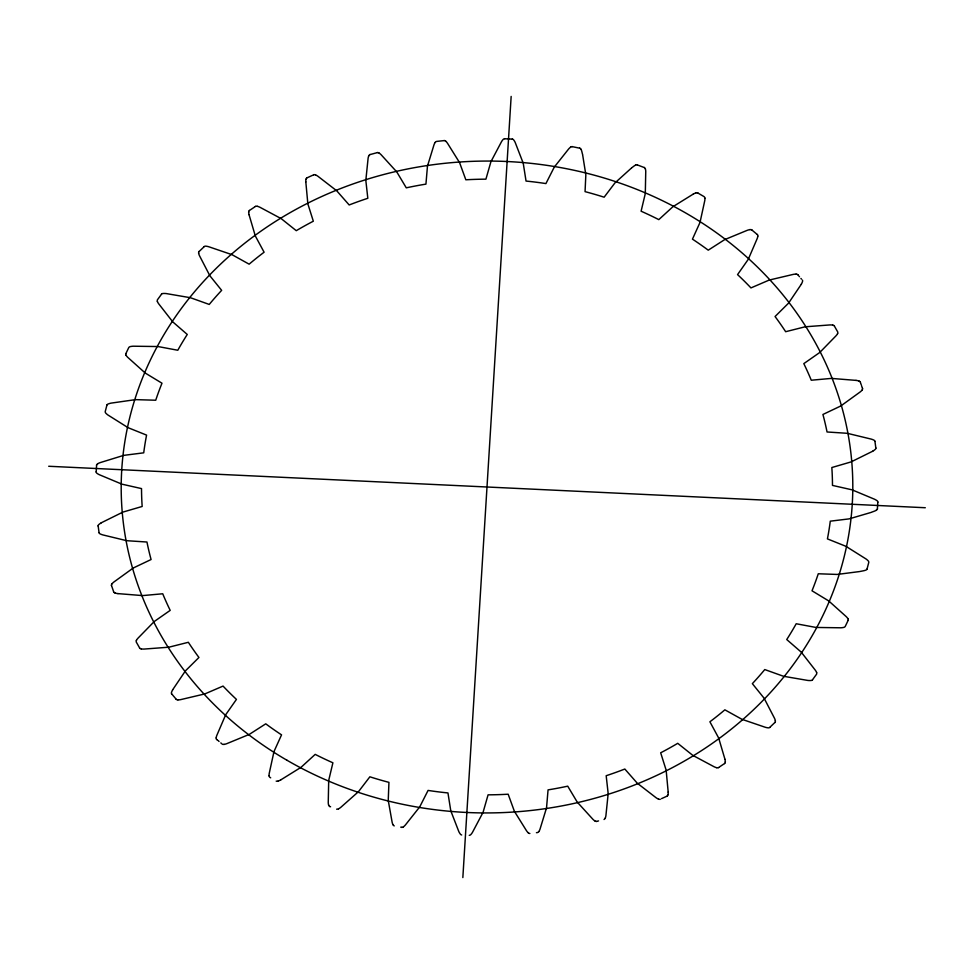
<?xml version="1.0" encoding="UTF-8"?>
<svg xmlns="http://www.w3.org/2000/svg" width="974" height="974" viewBox="0 0 974 974"><rect width="100%" height="100%" fill="white"/><g stroke="black" fill="none" stroke-linecap="round" stroke-linejoin="round"><path stroke-width="1.46" d="M96.195 471.879L96.609 465.17M877.805 502.121L877.391 508.83M462.845 877.574L511.155 96.426M106.933 405.087L105.216 411.637A2.605 2.313 -0.5 0 0 105.825 413.159A16.193 14.427 -0.5 0 0 107.956 415.021L128.154 427.72L146.575 435.11A345.49 307.833 -0.5 0 0 143.726 452.825L123.71 455.369L100.298 462.577A16.193 14.427 -0.5 0 0 97.619 463.782M867.067 568.913L868.784 562.363A2.605 2.313 -0.5 0 0 868.175 560.841A16.193 14.427 -0.5 0 0 866.044 558.979L845.846 546.28L827.425 538.89A345.49 307.833 -0.5 0 0 830.274 521.175L849.072 518.886L870.452 512.616M125.841 353.684L128.799 347.499A2.605 2.313 -0.5 0 1 130.309 346.586A16.193 14.427 -0.5 0 1 133.268 346.208L158.007 346.549L177.792 350.25A345.49 307.833 -0.5 0 1 187.264 334.459L172.8 321.907L158.689 303.803A16.193 14.427 -0.5 0 1 157.325 301.429M848.159 620.316L845.201 626.501A2.605 2.313 -0.5 0 1 843.691 627.414A16.193 14.427 -0.5 0 1 840.732 627.792L815.993 627.451L796.208 623.75A345.49 307.833 -0.5 0 1 786.736 639.541L801.2 652.093L815.311 670.197A16.193 14.427 -0.5 0 1 816.675 672.571M172.654 689.799L185.413 670.891L198.94 657.474A345.49 307.833 -0.5 0 1 188.347 642.292L168.879 647.199L144.213 649.061A16.193 14.427 -0.5 0 1 141.218 648.928M801.346 284.201L788.587 303.109L775.061 316.526A345.49 307.833 -0.5 0 1 785.653 331.708L805.121 326.801L829.787 324.939A16.193 14.427 -0.5 0 1 832.782 325.072M161.562 294.148L157.435 299.785A2.605 2.313 -0.5 0 0 157.423 301.392M812.438 679.852L816.565 674.215A2.605 2.313 -0.5 0 0 816.577 672.608M199.049 251.572L204.199 246.653M774.951 722.428L769.801 727.347M631.237 168.222L614.898 182.978L604.136 197.198A345.49 307.833 -0.5 0 0 585.057 191.647L585.837 174.76L582.659 154.915M631.615 167.918L633.124 166.737A16.193 14.427 -0.5 0 1 635.511 165.117M249.405 210.506L255.432 206.464M724.595 763.494L718.569 767.536M101.284 522.782L122.943 512.081L142.167 506.468A345.49 307.833 -0.5 0 1 141.522 488.595L121.933 484.163L99.543 474.801A16.193 14.427 -0.5 0 1 97.023 473.352A2.605 2.313 -0.5 0 1 96.085 471.903M872.716 451.218L851.057 461.919L831.833 467.532A345.49 307.833 -0.5 0 1 832.478 485.405L852.067 489.837L874.457 499.199A16.193 14.427 -0.5 0 1 876.977 500.648A2.605 2.313 -0.5 0 1 877.915 502.097M693.257 194.094L672.924 206.707L658.801 219.625A345.49 307.833 -0.5 0 0 641.099 211.212L645.299 193.583L645.75 171.534A16.193 14.427 -0.5 0 0 645.409 168.879M280.743 779.906L301.076 767.293L315.199 754.375A345.49 307.833 -0.5 0 0 332.901 762.788L328.701 780.418L328.25 802.466A16.193 14.427 -0.5 0 0 328.591 805.121M306.98 177.852L313.713 174.796M667.02 796.148L661.553 798.631M870.914 512.446L873.702 511.423A16.193 14.427 -0.5 0 0 876.381 510.218M370.023 154.586L377.242 152.626M598.56 820.899L596.758 821.374M859.993 571.47L862.927 570.898A16.193 14.427 -0.5 0 0 865.801 570.131A2.605 2.313 -0.5 0 0 867.164 568.962M859.506 571.568L837.238 574.441L818.27 573.771A345.49 307.833 -0.5 0 1 812.012 590.792L828.716 600.921L846.138 616.554A16.193 14.427 -0.5 0 1 847.952 618.673M536.431 832.685L537.368 832.587A2.605 2.313 -0.5 0 0 538.768 831.553M444.12 140.609L436.632 141.413A2.605 2.313 -0.5 0 0 435.232 142.447M504.763 138.758L512.287 139.112M48.7 466.266L925.3 507.734M856.036 380.384L831.394 378.399L811.269 380.225A345.49 307.833 -0.5 0 0 803.806 363.631L819.731 352.503L835.984 335.847A16.193 14.427 -0.5 0 0 837.64 333.619M117.964 593.616L142.606 595.601L162.731 593.775A345.49 307.833 -0.5 0 0 170.194 610.369L154.269 621.497L138.016 638.153A16.193 14.427 -0.5 0 0 136.36 640.381M572.359 146.672L579.7 148.182M401.641 827.328L400.728 827.145M637.349 164.923L644.289 167.552M330.576 806.776L329.711 806.448M697.786 192.974L704.092 196.638A2.605 2.313 -0.5 0 1 704.835 198.112M270.687 777.824L269.908 777.362A2.605 2.313 -0.5 0 1 269.165 775.888M751.806 229.949L757.309 234.539M221.5 743.479L220.806 742.919M219.089 741.482L218.395 740.91M217.713 740.337L216.691 739.461M797.791 274.741L798.363 275.399M176.209 699.259L171.692 693.89M798.936 276.068L799.496 276.738M800.908 278.418L801.468 279.088M834.328 325.973L837.737 331.964A2.605 2.313 -0.5 0 1 837.543 333.571M139.672 648.027L136.263 642.036A2.605 2.313 -0.5 0 1 136.457 640.429M860.31 382.1L860.59 382.904M113.69 591.9L111.499 585.471M860.87 383.707L861.284 384.913M861.552 385.716L861.966 386.922M862.234 387.725L862.501 388.529M582.562 154.489L581.916 151.871A16.193 14.427 -0.5 0 0 581.052 149.314M724.96 759.318L718.666 738.012L709.9 721.783A345.49 307.833 -0.5 0 0 724.863 709.827L742.005 719.336L765.114 727.213A16.193 14.427 -0.5 0 0 768.023 727.834A2.605 2.313 -0.5 0 0 769.862 727.432M249.04 214.682L255.334 235.988L264.1 252.217A345.49 307.833 -0.5 0 0 249.137 264.173L231.995 254.664L208.886 246.787A16.193 14.427 -0.5 0 0 205.977 246.166A2.605 2.313 -0.5 0 0 204.138 246.568M874.956 441.417L875.845 448.089M99.044 532.583L98.155 525.911M668.188 792.106L666.143 770.13L660.676 752.792A345.49 307.833 -0.5 0 0 677.734 743.32L692.77 755.349L713.966 766.684A16.193 14.427 -0.5 0 0 716.718 767.743M305.812 181.895L307.857 203.87L313.324 221.208A345.49 307.833 -0.5 0 0 296.266 230.68L281.23 218.651L260.034 207.316A16.193 14.427 -0.5 0 0 257.282 206.257M106.836 405.038A2.605 2.313 -0.5 0 1 108.236 403.966A16.193 14.427 -0.5 0 1 111.073 403.126L135.52 399.632L155.73 400.229A345.49 307.833 -0.5 0 1 161.988 383.208L145.284 373.079L127.862 357.446A16.193 14.427 -0.5 0 1 126.048 355.327M126.145 355.267A2.605 2.313 -0.5 0 1 125.731 353.672M161.489 294.075A2.605 2.313 -0.5 0 1 163.218 293.491A16.193 14.427 -0.5 0 1 166.201 293.564L190.49 297.727L209.24 304.436A345.49 307.833 -0.5 0 1 221.646 290.349L209.86 275.739L199.5 255.724A16.193 14.427 -0.5 0 1 198.611 253.179M198.72 253.155A2.605 2.313 -0.5 0 1 198.94 251.523M249.064 214.67A16.193 14.427 -0.5 0 1 248.662 212.028M248.772 212.015A2.605 2.313 -0.5 0 1 249.32 210.445M255.395 206.378A2.605 2.313 -0.5 0 1 257.246 206.354M305.824 181.895A16.193 14.427 -0.5 0 1 305.958 179.228M306.067 179.24A2.605 2.313 -0.5 0 1 306.907 177.779M313.689 174.699A2.605 2.313 -0.5 0 1 315.515 174.967M315.564 174.882A16.193 14.427 -0.5 0 1 318.048 176.367L336.724 190.794L349.179 204.966A345.49 307.833 -0.5 0 1 367.819 198.282L365.822 180.36L368.087 158.397A16.193 14.427 -0.5 0 1 368.756 155.791M368.854 155.816A2.605 2.313 -0.5 0 1 369.974 154.501M377.242 152.528A2.605 2.313 -0.5 0 1 378.983 153.064M379.056 152.991A16.193 14.427 -0.5 0 1 381.211 154.829L396.795 171.948L406.28 187.836A345.49 307.833 -0.5 0 1 425.942 184.123L427.464 166.152L433.978 144.87A16.193 14.427 -0.5 0 1 435.135 142.411M444.132 140.5A2.605 2.313 -0.5 0 1 445.751 141.303M445.824 141.242A16.193 14.427 -0.5 0 1 447.59 143.397L459.594 162.658L465.84 179.788A345.49 307.833 -0.5 0 1 485.916 179.167L490.92 161.708L501.476 141.741A16.193 14.427 -0.5 0 1 503.108 139.501A2.605 2.313 -0.5 0 1 504.739 138.661M512.324 139.014A2.605 2.313 -0.5 0 1 513.761 140.049A16.193 14.427 -0.5 0 1 515.173 142.399L523.233 163.23L526.045 181.067A345.49 307.833 -0.5 0 1 545.927 183.575L554.255 167.138L568.536 149.107A16.193 14.427 -0.5 0 1 570.581 147.147M570.642 147.22A2.605 2.313 -0.5 0 1 572.347 146.575M579.749 148.097A2.605 2.313 -0.5 0 1 580.954 149.339M635.572 165.203A2.605 2.313 -0.5 0 1 637.373 164.825M644.362 167.479A2.605 2.313 -0.5 0 1 645.299 168.892M693.269 194.118A16.193 14.427 -0.5 0 1 695.935 192.876M695.972 192.962A2.605 2.313 -0.5 0 1 697.822 192.876M704.945 198.112A16.193 14.427 -0.5 0 1 704.738 200.766L700.014 222.425L692.453 239.141A345.49 307.833 -0.5 0 1 708.244 250.172L724.668 239.628L747.143 230.363A16.193 14.427 -0.5 0 1 750.004 229.572M750.029 229.657A2.605 2.313 -0.5 0 1 751.867 229.864M757.407 234.478A2.605 2.313 -0.5 0 1 757.748 236.098M757.857 236.11A16.193 14.427 -0.5 0 1 757.139 238.703L748.276 259.315L737.561 274.607A345.49 307.833 -0.5 0 1 750.954 287.914L769.18 280.074L793.116 274.425A16.193 14.427 -0.5 0 1 796.087 274.084M796.087 274.181A2.605 2.313 -0.5 0 1 797.864 274.656M802.418 280.074A2.605 2.313 -0.5 0 1 802.442 281.717A16.193 14.427 -0.5 0 1 801.334 284.189M832.77 325.158A2.605 2.313 -0.5 0 1 834.414 325.913M856.036 380.396A16.193 14.427 -0.5 0 1 858.958 380.968M858.934 381.065A2.605 2.313 -0.5 0 1 860.407 382.052M862.611 388.529A2.605 2.313 -0.5 0 1 862.002 390.087M862.075 390.148A16.193 14.427 -0.5 0 1 860.005 392.072L840.769 405.988L822.92 414.474A345.49 307.833 -0.5 0 1 827.048 431.981L847.21 433.296L871.085 439.067A16.193 14.427 -0.5 0 1 873.848 440.102A2.605 2.313 -0.5 0 1 875.054 441.38M875.967 448.101A2.605 2.313 -0.5 0 1 875.054 449.55A16.193 14.427 -0.5 0 1 872.704 451.193M877.501 508.866A2.605 2.313 -0.5 0 1 876.332 510.145M847.855 618.734A2.605 2.313 -0.5 0 1 848.269 620.328M812.511 679.925A2.605 2.313 -0.5 0 1 810.782 680.509A16.193 14.427 -0.5 0 1 807.799 680.436L783.51 676.273L764.76 669.564A345.49 307.833 -0.5 0 1 752.354 683.651L764.14 698.261L774.5 718.276A16.193 14.427 -0.5 0 1 775.389 720.821M775.28 720.845A2.605 2.313 -0.5 0 1 775.061 722.477M724.936 759.33A16.193 14.427 -0.5 0 1 725.338 761.972M725.228 761.985A2.605 2.313 -0.5 0 1 724.68 763.555M718.605 767.622A2.605 2.313 -0.5 0 1 716.754 767.646M668.176 792.106A16.193 14.427 -0.5 0 1 668.042 794.772M667.933 794.76A2.605 2.313 -0.5 0 1 667.093 796.221M660.311 799.301A2.605 2.313 -0.5 0 1 658.485 799.033M658.436 799.118A16.193 14.427 -0.5 0 1 655.952 797.633L637.276 783.206L624.821 769.034A345.49 307.833 -0.5 0 1 606.181 775.718L608.178 793.64L605.913 815.603A16.193 14.427 -0.5 0 1 605.244 818.209M605.146 818.184A2.605 2.313 -0.5 0 1 604.026 819.499M596.758 821.472A2.605 2.313 -0.5 0 1 595.017 820.936M594.944 821.009A16.193 14.427 -0.5 0 1 592.789 819.171L577.205 802.052L567.72 786.164A345.49 307.833 -0.5 0 1 548.058 789.877L546.536 807.848L540.022 829.13A16.193 14.427 -0.5 0 1 538.865 831.589M529.868 833.501A2.605 2.313 -0.5 0 1 528.249 832.697M528.176 832.758A16.193 14.427 -0.5 0 1 526.41 830.603L514.406 811.342L508.16 794.212A345.49 307.833 -0.5 0 1 488.084 794.833L483.08 812.292L472.524 832.259A16.193 14.427 -0.5 0 1 470.892 834.499A2.605 2.313 -0.5 0 1 469.261 835.339M461.676 834.986A2.605 2.313 -0.5 0 1 460.239 833.951A16.193 14.427 -0.5 0 1 458.827 831.601L450.767 810.77L447.955 792.933A345.49 307.833 -0.5 0 1 428.073 790.425L419.745 806.862L405.464 824.893A16.193 14.427 -0.5 0 1 403.419 826.853M403.358 826.78A2.605 2.313 -0.5 0 1 401.653 827.425M394.251 825.903A2.605 2.313 -0.5 0 1 393.046 824.661M392.948 824.686A16.193 14.427 -0.5 0 1 392.108 822.129L388.236 800.36L388.943 782.353A345.49 307.833 -0.5 0 1 369.864 776.802L358.456 791.704L340.876 807.263A16.193 14.427 -0.5 0 1 338.489 808.883M338.428 808.797A2.605 2.313 -0.5 0 1 336.627 809.175M329.638 806.521A2.605 2.313 -0.5 0 1 328.701 805.108M280.731 779.882A16.193 14.427 -0.5 0 1 278.065 781.124M278.028 781.038A2.605 2.313 -0.5 0 1 276.178 781.124M269.055 775.888A16.193 14.427 -0.5 0 1 269.262 773.234L273.986 751.575L281.547 734.859A345.49 307.833 -0.5 0 1 265.756 723.828L249.332 734.372L226.857 743.637A16.193 14.427 -0.5 0 1 223.996 744.428M223.971 744.343A2.605 2.313 -0.5 0 1 222.133 744.136M216.593 739.522A2.605 2.313 -0.5 0 1 216.252 737.902M216.143 737.89A16.193 14.427 -0.5 0 1 216.861 735.297L225.725 714.685L236.439 699.393A345.49 307.833 -0.5 0 1 223.046 686.086L204.82 693.926L180.884 699.576A16.193 14.427 -0.5 0 1 177.913 699.916M177.913 699.819A2.605 2.313 -0.5 0 1 176.136 699.344M171.582 693.926A2.605 2.313 -0.5 0 1 171.558 692.283A16.193 14.427 -0.5 0 1 172.666 689.811M141.23 648.842A2.605 2.313 -0.5 0 1 139.586 648.087M117.964 593.604A16.193 14.427 -0.5 0 1 115.042 593.032M115.066 592.935A2.605 2.313 -0.5 0 1 113.593 591.948M111.389 585.471A2.605 2.313 -0.5 0 1 111.998 583.913M111.925 583.852A16.193 14.427 -0.5 0 1 113.995 581.928L133.231 568.012L151.08 559.526A345.49 307.833 -0.5 0 1 146.952 542.019L126.79 540.704L102.915 534.933A16.193 14.427 -0.5 0 1 100.152 533.898A2.605 2.313 -0.5 0 1 98.946 532.62M98.033 525.899A2.605 2.313 -0.5 0 1 98.946 524.45A16.193 14.427 -0.5 0 1 101.296 522.807M96.499 465.134A2.605 2.313 -0.5 0 1 97.668 463.855M286.94 760.231A365.81 325.937 -0.5 0 0 852.25 504.276A365.81 325.937 -0.5 0 0 321.81 196.48A365.81 325.937 -0.5 0 0 286.94 760.231"/></g></svg>
